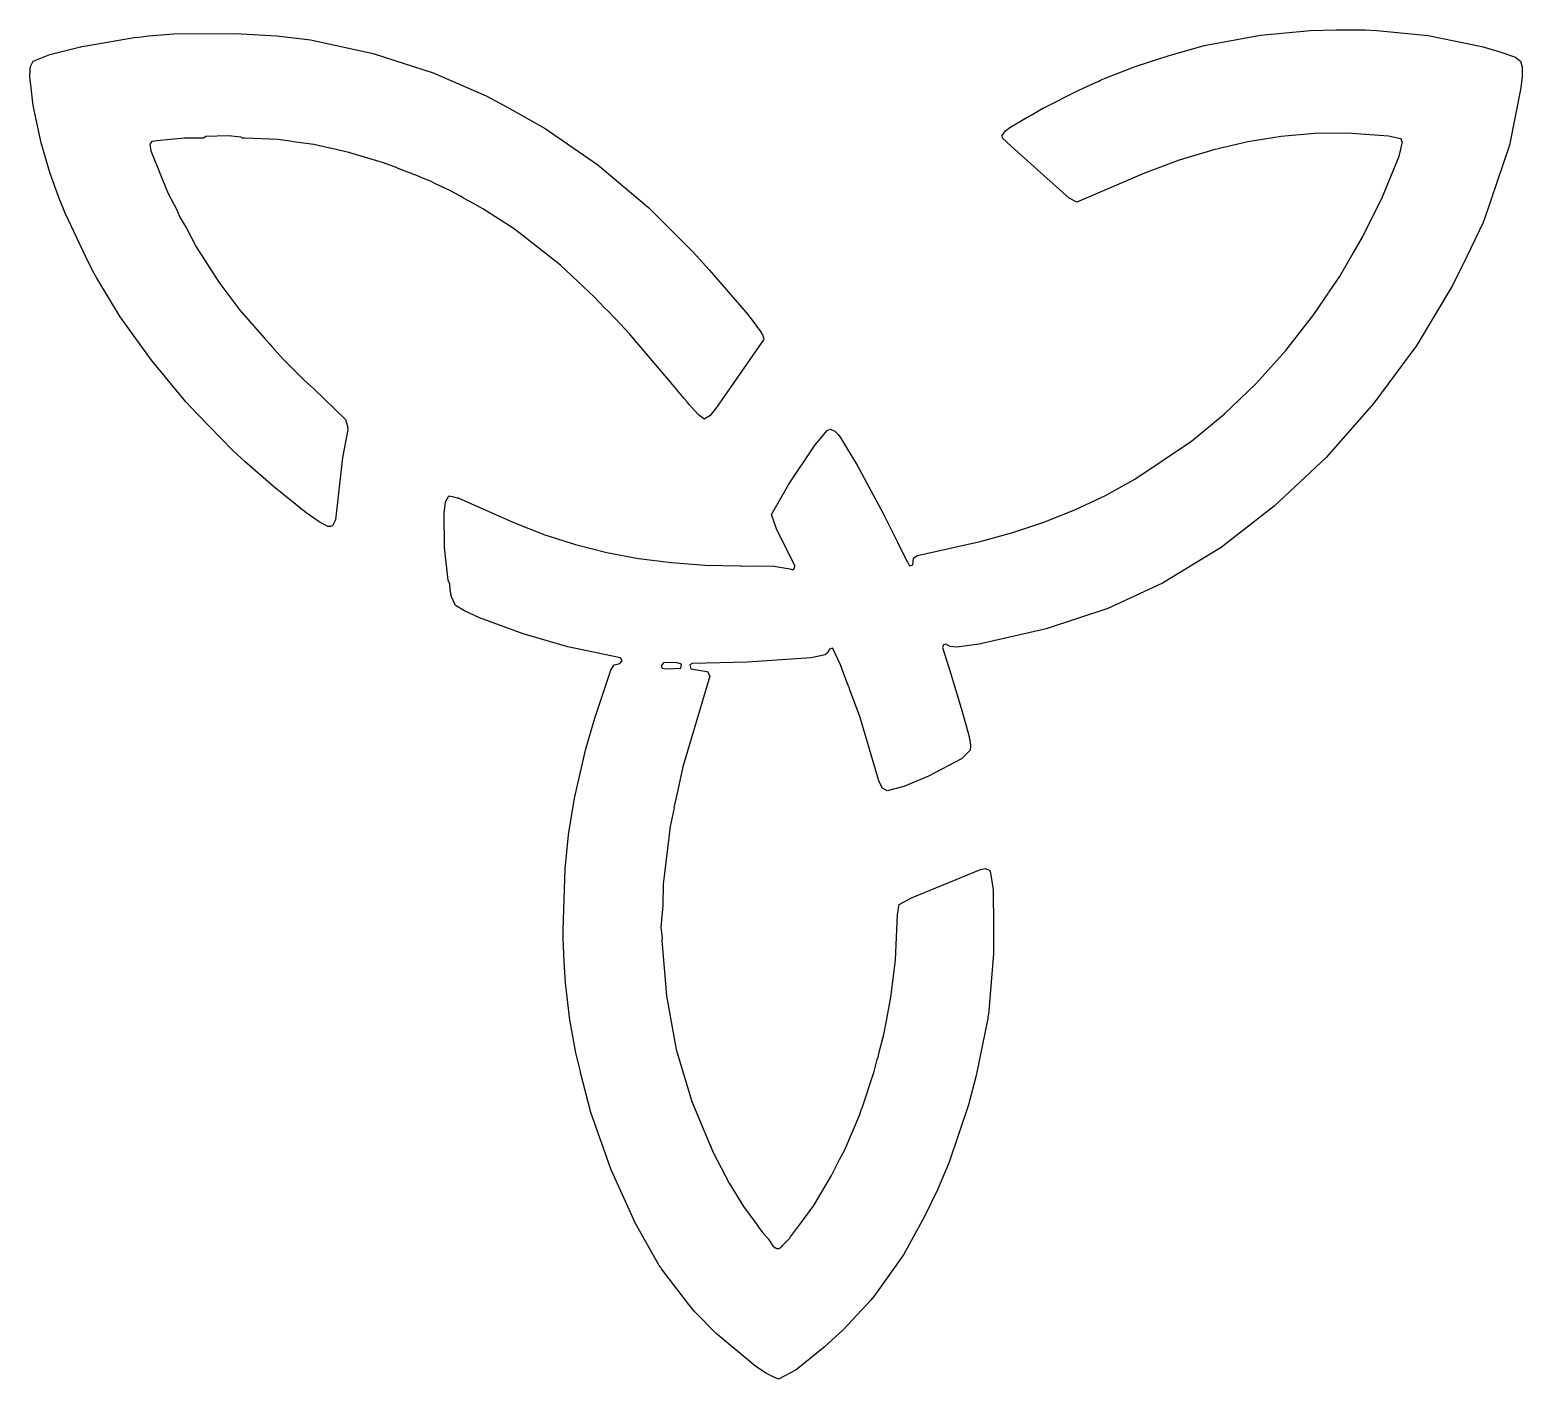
# Model space of a CAD drawing. Header units: millimetres. Extents: x 52 to 248, y 39 to 217.
import ezdxf

# ---------------------------------------------------------------- set-up
doc = ezdxf.new("R2010")
doc.units = ezdxf.units.MM
doc.layers.add('CUT', color=7, linetype='CONTINUOUS')

msp = doc.modelspace()

# ---------------------------------------------------------------- linework, layer by layer
at = {"layer": 'CUT'}
for points in [[(73.72, 188.0817), (76.6911, 183.4434), (79.4592, 179.7726), (82.6274, 176.1433), (83.3285, 175.3288), (83.6677, 174.9745), (85.0822, 173.3627), (87.9365, 170.5386), (89.1329, 169.4701), (93.3277, 165.3964), (93.5966, 164.5387), (93.6322, 164.0489), (92.9313, 160.4404), (91.9942, 152.2434), (91.6298, 151.4547), (91.3425, 151.374), (91.0142, 151.3476), (89.8837, 151.9678), (88.7248, 152.7599), (88.146, 153.18), (83.8569, 156.6019), (80.144, 159.8726), (78.5455, 161.344), (73.843, 166.1387), (72.3466, 167.7182), (67.8399, 173.1927), (63.7539, 178.8952), (60.6617, 183.9868), (60.3398, 184.576), (59.5855, 186.0106), (56.5133, 192.4905), (55.6835, 194.575), (54.5171, 197.8334), (53.3716, 201.7283), (52.3046, 206.6382), (51.8796, 210.4444), (51.9272, 211.3426), (51.9673, 211.7281), (52.3077, 212.4461), (54.4974, 213.3452), (58.1937, 214.2639), (58.5367, 214.3337), (58.5585, 214.3381), (58.6892, 214.3648), (59.022, 214.4325), (65.555, 215.5395), (66.1926, 215.6114), (66.854, 215.686), (67.1328, 215.7175), (67.4631, 215.7547), (70.7813, 216.0563), (78.879, 216.0867), (84.291, 215.7826), (88.7469, 215.262), (96.9436, 213.4473), (104.8478, 210.914), (111.8005, 207.8999), (114.6363, 206.3729), (119.5181, 203.6204), (126.4438, 198.8491), (133.0906, 193.2325), (138.9347, 187.4433), (141.0796, 185.0548), (146.1751, 179.1378), (146.2015, 179.1048), (146.3716, 178.8925), (146.3922, 178.8667), (146.443, 178.8033), (147.8153, 176.9562), (148.1283, 176.4272), (148.2444, 175.975), (148.2268, 175.8863), (142.017, 166.9664), (141.16, 165.8948), (140.4256, 165.4629), (139.644, 166.0565), (139.6297, 166.0708), (138.4786, 167.3545), (138.1787, 167.7097), (138.1336, 167.7632), (137.7956, 168.1635), (136.0216, 170.2647), (130.6263, 176.6791), (129.4605, 177.8905), (127.8125, 179.6438), (127.3477, 180.0861), (125.9986, 181.488), (121.5314, 185.6836), (115.4713, 190.4395), (111.3646, 193.0657), (110.0501, 193.7977), (110.0467, 193.8007), (110.027, 193.8105), (108.8358, 194.4738), (108.4221, 194.7252), (108.2332, 194.8094), (107.1314, 195.4229), (105.1466, 196.3321), (104.4757, 196.6899), (103.7908, 196.9532), (102.7833, 197.4148), (100.2431, 198.3753), (99.8747, 198.534), (99.6041, 198.6169), (98.3113, 199.1058), (93.7795, 200.4643), (91.6944, 200.9271), (91.5166, 200.9769), (91.272, 201.0208), (89.1574, 201.4902), (86.7828, 201.8266), (86.4809, 201.8808), (86.3411, 201.8892), (84.4763, 202.1534), (80.0787, 202.3637), (79.7436, 202.3612), (79.6342, 202.4827), (77.9373, 202.6342), (74.9979, 202.5433), (74.6667, 202.3225), (74.6657, 202.3225), (72.1474, 202.3327), (68.5447, 202.0061), (68.2864, 201.9305), (67.8765, 201.8907), (67.634, 201.5675), (67.7845, 200.6981), (68.8366, 198.0774), (68.8578, 198.0196), (68.8751, 197.9814), (70.04, 195.0798), (71.1238, 193.0188), (71.6343, 191.892), (72.4388, 190.5182)], [(107.0282, 143.8161), (106.815, 144.3051), (106.3333, 148.6311), (106.2756, 153.1247), (106.4599, 154.6186), (106.8423, 155.3187), (106.8981, 155.3529), (106.905, 155.3571), (106.9241, 155.3688), (106.9402, 155.3786), (107.5123, 155.275), (107.9964, 155.1398), (108.0965, 155.1118), (108.1696, 155.0914), (108.2857, 155.059), (115.524, 151.8323), (119.5124, 150.2907), (123.5285, 148.9917), (127.6304, 147.9585), (131.7998, 147.1736), (136.1196, 146.6304), (140.5634, 146.2983), (145.2358, 146.2198), (145.3256, 146.1783), (147.4815, 146.1821), (149.6275, 146.1461), (149.8227, 146.1282), (151.6453, 145.8148), (152.01, 145.6951), (152.2907, 145.8853), (152.3164, 146.2235), (149.8968, 151.0643), (149.2497, 152.9293), (151.5454, 156.9246), (155.0052, 162.0844), (156.5703, 163.9885), (157.0213, 164.124), (157.5551, 163.891), (157.5906, 163.8623), (158.0164, 163.429), (158.0985, 163.3314), (158.1101, 163.3176), (158.1207, 163.3051), (160.4828, 159.4058), (163.8792, 153.1591), (165.8027, 149.3238), (167.0701, 146.7502), (167.0968, 146.7435), (167.3583, 146.2222), (167.8028, 146.3487), (167.8895, 147.1487), (167.8903, 147.1502), (167.8939, 147.1568), (167.8996, 147.1673), (167.9582, 147.2748), (168.4321, 147.5657), (176.6348, 149.4119), (180.9569, 150.59), (185.128, 151.9798), (189.1743, 153.5796), (193.1037, 155.4526), (196.9404, 157.5665), (204.404, 162.5808), (208.7172, 166.1347), (212.8361, 170.0731), (216.7674, 174.4564), (220.472, 179.1935), (221.863, 181.2613), (222.1324, 181.6397), (222.2358, 181.8154), (222.44, 182.1189), (222.4507, 182.1333), (222.4605, 182.1494), (223.8131, 184.16), (225.6818, 187.3546), (225.6897, 187.3672), (225.6939, 187.3752), (226.8366, 189.3287), (229.4785, 194.6431), (231.6533, 199.9611), (231.7913, 200.5318), (231.8507, 200.677), (232.0689, 201.6797), (232.1124, 201.8596), (232.0324, 201.945), (231.9178, 202.2665), (231.6823, 202.2988), (230.2862, 202.6055), (224.8265, 202.9999), (220.5374, 202.9683), (216.1923, 202.575), (211.7784, 201.8544), (207.3125, 200.8215), (202.7801, 199.4609), (198.2485, 197.7684), (189.3312, 193.9399), (188.3317, 194.4876), (180.7623, 201.2396), (179.5965, 202.3578), (179.5204, 202.6824), (179.9749, 203.3138), (180.5454, 203.7499), (182.1709, 204.6974), (182.9777, 205.1675), (183.3374, 205.3772), (184.8586, 206.2638), (184.9225, 206.3006), (189.6213, 208.6503), (191.6353, 209.5596), (192.2116, 209.8198), (192.4721, 209.9374), (193.2786, 210.3015), (197.1535, 211.7994), (201.3435, 213.1593), (206.0528, 214.5004), (213.4716, 215.8744), (220.0315, 216.4936), (223.4008, 216.5604), (227.1853, 216.5438), (228.7139, 216.4917), (235.4637, 215.8139), (242.5177, 214.3869), (244.8759, 213.6891), (246.9184, 212.9766), (247.5857, 212.4426), (247.8128, 211.675), (247.813, 210.4913), (247.6302, 208.939), (246.1432, 201.4108), (242.8087, 191.6191), (242.6895, 191.3105), (242.6776, 191.2797), (242.673, 191.2679), (242.6726, 191.2666), (240.0124, 185.7241), (239.9788, 185.6551), (239.9711, 185.6393), (239.7668, 185.2204), (238.6752, 182.9819), (233.9703, 175.17), (228.3538, 167.5468), (222.1011, 160.4419), (215.271, 154.0386), (208.1267, 148.4919), (208.1206, 148.4878), (208.1023, 148.4753), (208.0782, 148.4588), (200.5977, 143.9129), (193.4141, 140.6231), (185.3029, 137.9186), (176.5088, 135.9107), (173.6046, 135.5473), (172.7044, 135.6346), (172.5182, 135.7017), (172.1331, 135.9413), (171.8196, 135.842), (171.7038, 135.4638), (172.7725, 132.1789), (174.1737, 127.5268), (175.1316, 124.0889), (175.3571, 123.057), (175.3906, 122.59), (175.3522, 122.0275), (174.1993, 120.8718), (169.8498, 118.5981), (166.6247, 117.2588), (164.4531, 116.6712), (163.826, 117.0177), (163.5047, 117.5662), (163.3543, 117.9659), (160.888, 126.2993), (159.5358, 129.9423), (159.4402, 130.2496), (159.3249, 130.5106), (158.3203, 133.217), (157.6147, 134.6912), (157.4567, 135.0902), (157.4199, 135.098), (157.2848, 135.3802), (156.8573, 135.2855), (156.6086, 134.7976), (156.2898, 134.5315), (154.4761, 134.1302), (146.0403, 133.5458), (138.823, 133.3942), (138.5205, 133.1906), (138.675, 132.6653), (140.7708, 132.3454), (140.8871, 132.2857), (140.9841, 132.0806), (141.0049, 132.0366), (141.0539, 131.933), (141.1447, 131.7408), (137.6003, 119.8407), (136.8695, 116.3494), (136.437, 114.5009), (136.4671, 114.4269), (135.9608, 112.0079), (135.0254, 104.4174), (134.9682, 101.6046), (134.9676, 101.6039), (134.7252, 98.7858), (134.881, 97.3138), (134.8751, 97.0235), (135.4524, 89.7631), (136.7538, 82.724), (138.7959, 75.877), (140.2498, 72.4188), (140.371, 72.0852), (140.5051, 71.8116), (141.2243, 70.1011), (141.276, 69.9729), (141.2876, 69.9505), (141.6081, 69.1883), (143.6937, 65.1657), (145.5926, 62.0907), (147.3193, 59.7397), (147.3956, 59.6266), (147.4325, 59.5855), (148.1048, 58.6701), (148.8069, 57.8735), (149.4221, 56.9373), (149.7555, 56.6948), (149.7959, 56.693), (149.8816, 56.654), (149.9139, 56.6174), (149.9719, 56.613), (150.0585, 56.5736), (150.1154, 56.6021), (150.2487, 56.592), (150.3527, 56.6677), (150.4221, 56.6645), (150.6037, 56.8505), (150.6278, 56.8681), (150.765, 57.0158), (151.6645, 57.9373), (151.7716, 58.1086), (152.5536, 59.1771), (152.7337, 59.39), (152.9607, 59.7334), (154.7957, 62.2409), (157.1538, 66.1738), (158.1788, 68.2685), (158.8346, 69.4742), (160.8347, 74.1715), (161.0403, 74.8141), (161.1384, 75.0531), (162.7393, 79.8285), (163.1421, 81.3822), (163.2473, 81.711), (163.394, 82.3539), (164.0019, 84.6985), (164.3824, 86.6854), (164.4254, 86.8738), (164.4383, 86.977), (164.9395, 89.594), (165.5441, 94.4245), (165.7893, 100.4173), (166.0338, 101.7474), (167.6373, 102.6129), (176.7173, 106.3563), (177.2901, 106.4912), (177.2938, 106.4894), (177.3141, 106.4799), (177.3431, 106.4661), (177.9076, 106.199), (178.0213, 105.8907), (178.3494, 103.6564), (178.3591, 103.4691), (178.3603, 103.3166), (178.3914, 99.1513), (178.3968, 98.4309), (178.4103, 96.6249), (178.3897, 95.2997), (177.7886, 87.7843), (177.7722, 87.6684), (177.6737, 86.9732), (177.6587, 86.8677), (177.6583, 86.8647), (177.6527, 86.8252), (177.6456, 86.7755), (176.1432, 79.3201), (175.1112, 75.4335), (172.5608, 67.9314), (171.0418, 64.3148), (169.3621, 60.8029), (166.575, 55.7739), (162.6904, 50.2833), (162.2878, 49.7928), (158.7254, 45.9739), (156.1913, 43.6231), (152.4742, 40.6691), (150.1797, 39.4426), (149.4721, 39.741), (148.5914, 40.1709), (147.1994, 41.107), (141.9693, 45.4264), (139.1971, 48.2813), (138.9598, 48.5486), (138.4011, 49.2295), (134.8232, 53.9066), (134.711, 54.0821), (134.5197, 54.3814), (131.3901, 59.8654), (128.2239, 66.9283), (125.5521, 74.4606), (124.1939, 79.699), (124.1829, 79.7439), (124.1677, 79.8061), (124.1182, 80.0083), (123.5609, 82.2848), (122.7887, 86.6149), (122.2122, 91.4448), (122.0393, 94.2113), (121.9036, 97.2887), (121.8967, 98.3973), (122.1602, 106.4513), (122.6066, 110.8922), (123.3702, 115.717), (124.8848, 122.1991), (126.0388, 126.2087), (128.1443, 132.4878), (128.5463, 133.1633), (128.6382, 133.2088), (129.3398, 133.3779), (129.6572, 133.7243), (129.4113, 134.1245), (122.5312, 135.58), (116.6632, 137.2821), (110.9299, 139.3617), (108.9316, 140.2823), (107.7633, 140.9969), (107.2529, 142.1459), (107.056, 143.0363)], [(134.7555, 133.0888), (134.907, 132.7858), (135.4827, 132.6645), (137.3312, 132.7858), (137.4221, 133.3009), (136.7555, 133.513), (135.0585, 133.4524)]]:
    msp.add_lwpolyline(points, close=True, dxfattribs=at)

doc.saveas('drawing.dxf')
